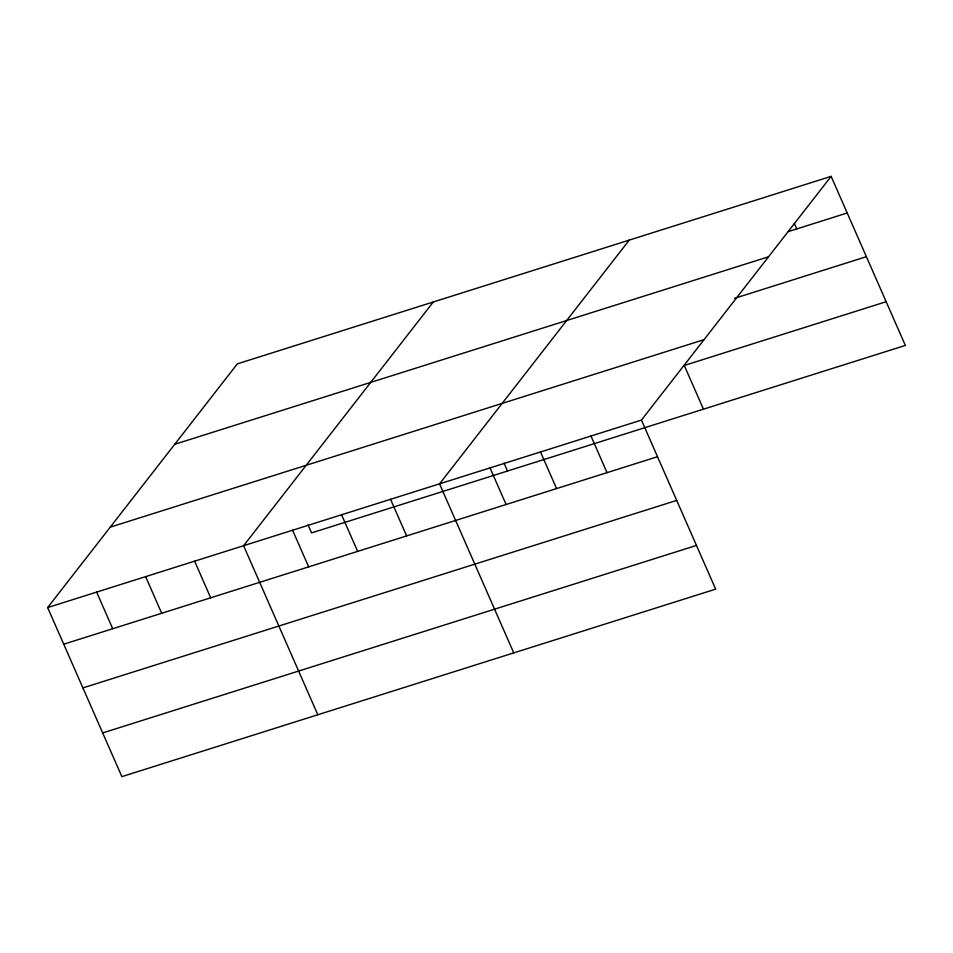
<?xml version="1.0" encoding="UTF-8"?>
<svg xmlns="http://www.w3.org/2000/svg" width="953" height="953" viewBox="0 0 953 953"><rect width="100%" height="100%" fill="white"/><g stroke="black" fill="none" stroke-linecap="round" stroke-linejoin="round"><path stroke-width="1.43" d="M831.135 176.365L641.44 420.094L715.655 589.145L121.865 776.635L47.65 607.573L237.345 363.855L831.135 176.365L905.35 345.427L311.56 532.906L308.069 524.96M433.293 301.982L243.599 545.712L317.814 714.762M629.254 240.108L439.547 483.838L513.762 652.9M788.334 231.579L847.217 212.984M174.744 444.277L768.535 256.786M734.608 298.301L866.396 256.691M110.25 527.152L704.041 339.661M886.159 301.72L684.278 365.464L703.457 409.171M47.65 607.573L641.44 420.094M63.72 644.204L657.51 456.713M82.911 687.899L676.701 500.408M102.674 732.928L696.464 545.438M794.361 223.49L796.744 228.923M590.967 436.021L607.037 472.64M540.494 451.96L556.576 488.579M504.018 463.098L507.508 471.044M490.021 467.899L506.103 504.518M390.563 499.301L406.633 535.92M341.579 514.775L357.649 551.394M292.583 530.237L308.665 566.856M194.615 561.174L210.684 597.793M145.63 576.648L161.7 613.267M96.634 592.111L112.716 628.73"/></g></svg>
